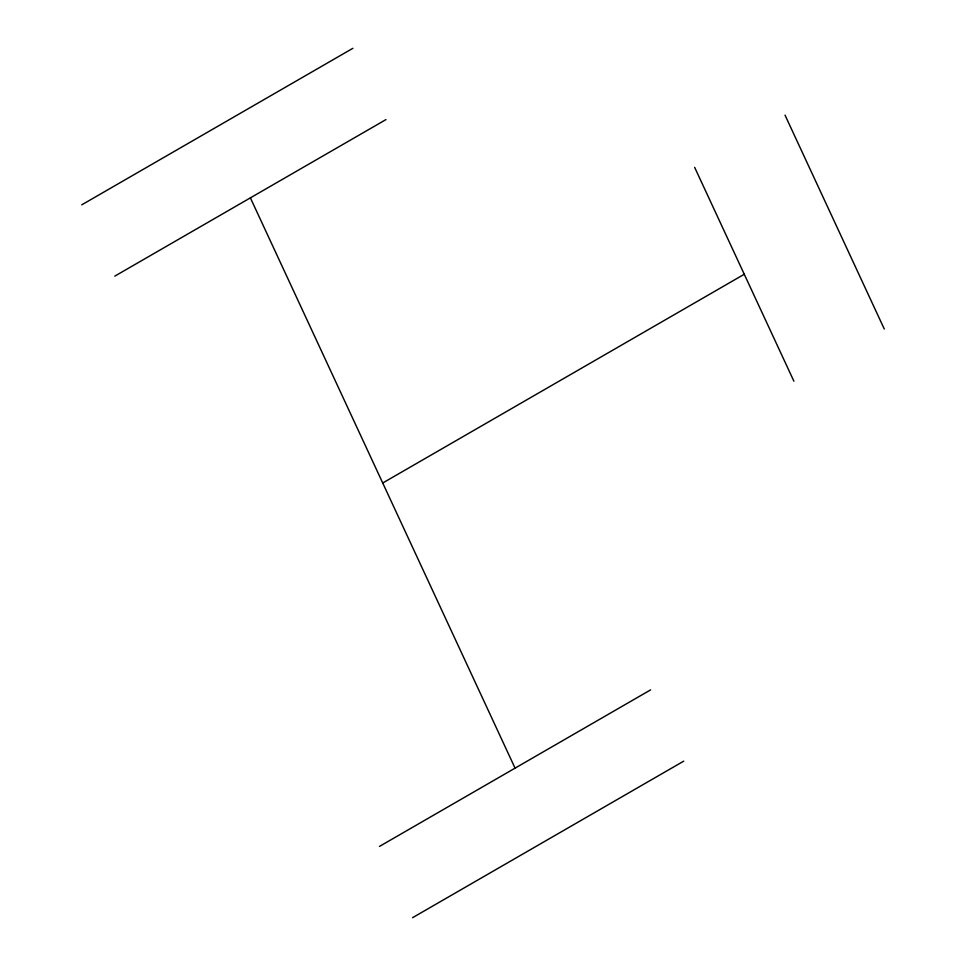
<?xml version="1.0" encoding="UTF-8"?>
<svg xmlns="http://www.w3.org/2000/svg" width="966" height="966" viewBox="0 0 966 966"><rect width="100%" height="100%" fill="white"/><g stroke="black" fill="none" stroke-linecap="round" stroke-linejoin="round"><path stroke-width="1.45" d="M81.724 204.852L352.88 48.3M114.809 276.131L385.965 119.591M382.717 483L744.267 274.259M379.481 846.421L650.637 689.869M412.554 917.7L683.723 761.148M785.032 115.147L884.276 329.008M694.639 167.335L793.895 381.184M250.387 197.861L515.059 768.139"/></g></svg>
